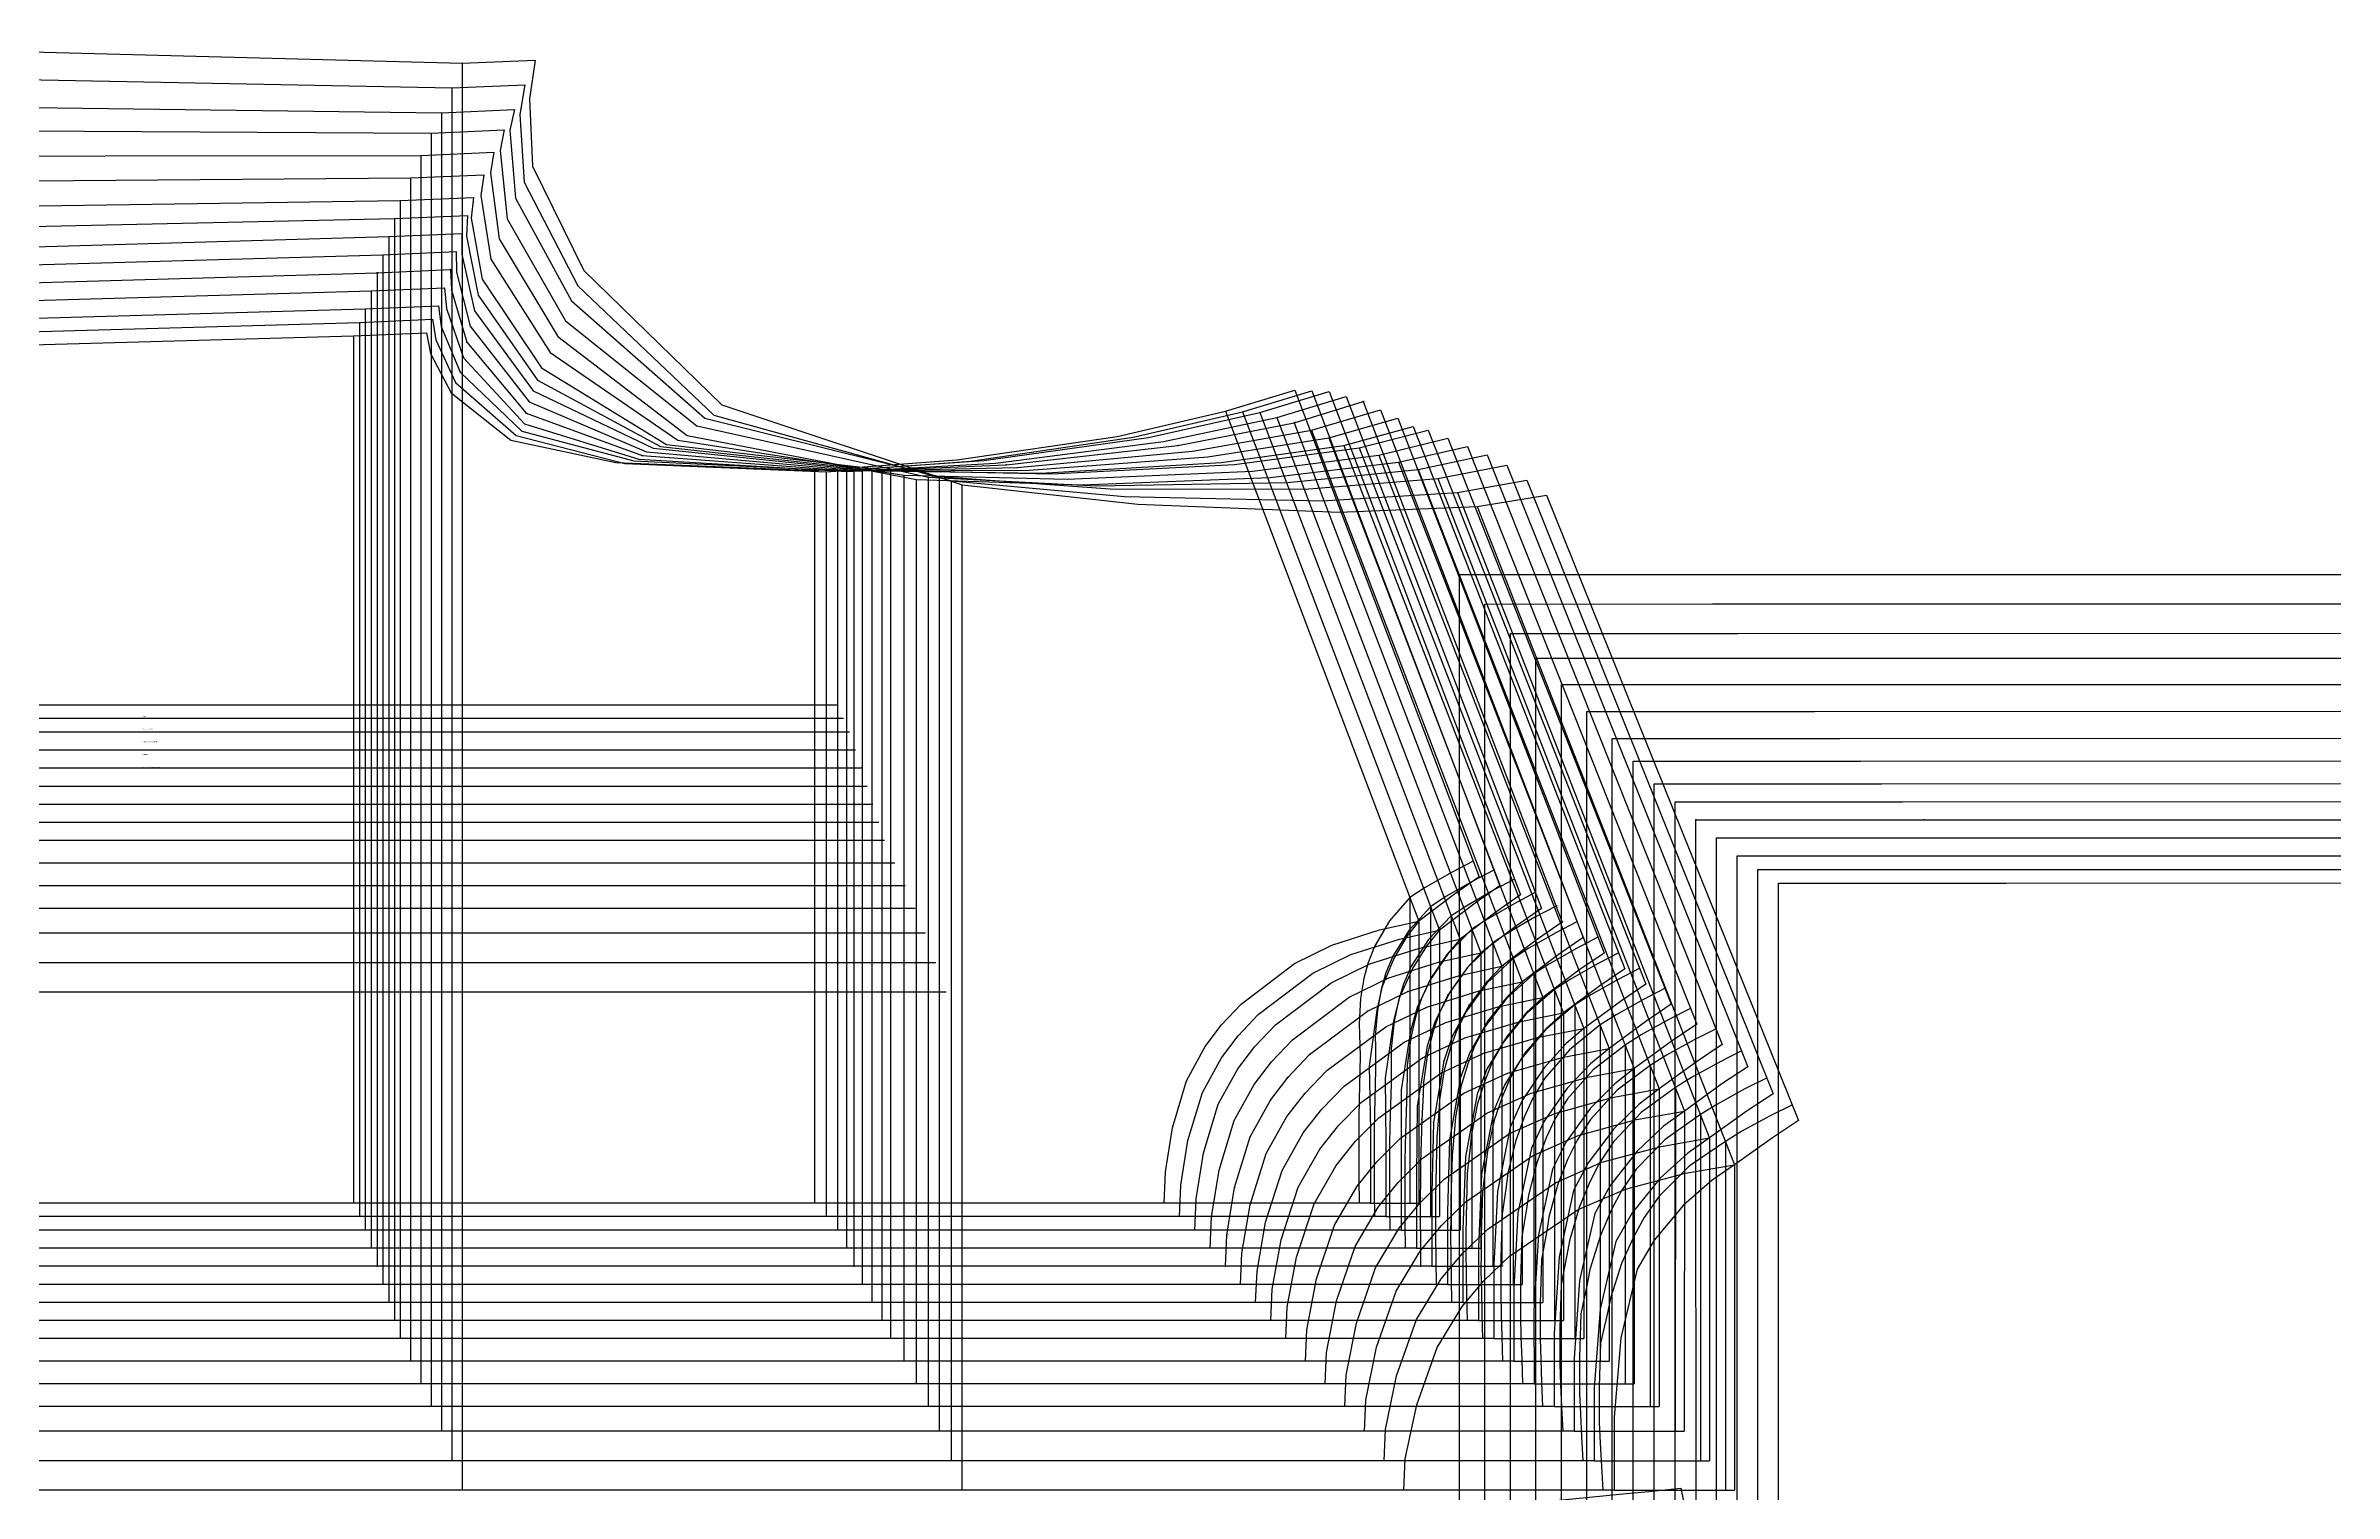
# Model space of a CAD drawing. Extents: x -839 to 1721, y -537 to 682.
# Drawn here: x 402 to 1036, y 282 to 682 of the extents above; entities that cross this region are included whole.
import ezdxf

# ---------------------------------------------------------------- set-up
doc = ezdxf.new("R2010")
doc.units = 0

# ---------------------------------------------------------------- blocks, each defined once
blk = doc.blocks.new('GMG1016S19-BK_42')
at = {"layer": '1'}
for points in [[(59.2176, 596.9305), (134.2187, 596.9331), (302.6461, 596.9381), (487.642, 602.0766), (507.8985, 602.9376)], [(507.8985, 602.9376), (508.9348, 597.2252), (514.693, 586.3616), (531.241, 573.2501), (560.2732, 567.022), (615.3532, 564.8071), (654.6774, 567.7612), (699.135, 574.2915), (729.1096, 581.2257), (729.1096, 581.2257), (748.284, 587.0804)], [(748.284, 587.0804), (799.338, 452.3334)], [(799.338, 452.3334), (792.4724, 447.5836), (782.6096, 440.0906), (779.4117, 436.0063), (775.7059, 429.7655), (772.3937, 421.6858), (770.9993, 415.4323), (768.9216, 399.9484), (769.2187, 382.2573), (769.2314, 362.0542)], [(769.2314, 362.0542), (59.2176, 362.0542)]]:
    blk.add_lwpolyline(points, dxfattribs=at)
at = {"layer": '5'}
blk.add_line((233.6724, 499.9965), (621.7082, 499.9965), dxfattribs=at)
at = {"layer": '6'}
blk.add_line((769.2314, 362.0542), (59.2176, 362.0542), dxfattribs=at)
at = {"layer": '7'}
blk.add_line((233.6724, 499.9965), (621.7082, 499.9965), dxfattribs=at)
at = {"layer": '8'}
for p, q in [((487.642, 602.0766), (487.642, 362.0542)), ((729.1096, 581.2257), (782.6096, 440.0601)), ((780.1128, 446.5956), (780.1128, 362.0542)), ((782.6096, 440.0906), (782.6096, 362.0542)), ((769.2314, 362.0542), (782.6096, 362.0542))]:
    blk.add_line(p, q, dxfattribs=at)
for points in [[(615.3532, 362.0542), (615.3532, 480.2404), (615.3532, 564.8097)], [(797.6515, 456.7403), (791.8197, 453.6618), (784.4105, 449.3794), (780.1128, 446.5956), (774.5172, 440.1719), (770.3312, 433.1107), (768.5202, 428.3888), (767.4484, 424.1775), (766.5213, 418.6632), (766.092, 411.6325), (766.2444, 408.7242), (766.4197, 402.7145), (766.0717, 390.6368), (766.0285, 385.8997), (766.0005, 380.7689), (766.0005, 375.0336), (766.0234, 368.7166), (766.0666, 362.0542), (766.0666, 362.0542)], [(712.0865, 362.0542), (712.4853, 370.7105), (714.4055, 382.9203), (718.3044, 395.9251), (723.4454, 405.3739), (727.9793, 411.3454), (733.4403, 417.1265), (748.2459, 428.3329), (758.538, 433.4511), (771.7536, 437.6598), (782.6096, 440.0906)]]:
    blk.add_lwpolyline(points, dxfattribs=at)
at = {"layer": '1'}
for s, p in [('SIZE: 42', (429.2778, 486.0519)), ('Piece Name: GMG1016S19-BK', (429.2778, 482.4959))]:
    blk.add_text(s, height=0.25, dxfattribs=at).set_placement(p)
blk = doc.blocks.new('GMG1016S19-BK_44')
at = {"layer": '1'}
for points in [[(53.4747, 600.6821), (128.4758, 600.6821), (305.5417, 600.6897), (489.2904, 605.8282), (509.5469, 606.6892)], [(509.5469, 606.6892), (510.4334, 600.9768), (515.9248, 589.214), (532.6736, 574.5023), (562.8031, 566.7731), (618.6297, 564.4922), (658.4646, 567.464), (703.4937, 574.0553), (733.8543, 581.0631), (733.8543, 581.0631), (753.0288, 586.9179)], [(753.0288, 586.9179), (805.081, 449.834)], [(805.081, 449.834), (798.2154, 445.0843), (788.3525, 437.5913), (784.9362, 433.479), (780.9281, 427.1646), (777.2705, 418.94), (775.6449, 412.5392), (773.3513, 396.6693), (773.4732, 378.5083), (773.4859, 358.3052)], [(773.4859, 358.3052), (53.4747, 358.3052)]]:
    blk.add_lwpolyline(points, dxfattribs=at)
at = {"layer": '5'}
blk.add_line((235.3184, 496.2475), (623.3542, 496.2475), dxfattribs=at)
at = {"layer": '6'}
blk.add_line((773.4859, 358.3052), (53.4747, 358.3052), dxfattribs=at)
at = {"layer": '7'}
blk.add_line((235.3184, 496.2475), (623.3542, 496.2475), dxfattribs=at)
at = {"layer": '8'}
for p, q in [((489.2904, 605.8282), (489.2904, 358.3052)), ((733.8543, 581.0631), (788.3525, 437.5608)), ((785.8557, 444.0962), (785.8557, 358.3052)), ((788.3525, 437.5913), (788.3525, 358.3052)), ((773.4859, 358.3052), (788.3525, 358.3052))]:
    blk.add_line(p, q, dxfattribs=at)
for points in [[(618.6297, 358.3052), (618.6297, 478.4929), (618.6297, 564.4947)], [(803.3944, 454.241), (797.5626, 451.1625), (790.1534, 446.88), (785.8557, 444.0962), (779.9147, 437.5709), (775.4189, 430.3548), (773.4351, 425.5059), (772.2286, 421.1701), (771.144, 415.4805), (770.537, 408.2085), (770.6284, 405.1936), (770.6742, 398.9655), (770.3262, 386.8878), (770.283, 382.1507), (770.255, 377.0199), (770.255, 371.2846), (770.2779, 364.9676), (770.3211, 358.3052), (770.3211, 358.3052)], [(716.3283, 358.3052), (716.7271, 366.9615), (718.7057, 379.41), (722.7037, 392.6637), (727.9641, 402.2903), (732.597, 408.3736), (738.1748, 414.2588), (753.2904, 425.6609), (763.7958, 430.8628), (777.2781, 435.13), (788.3525, 437.5913)]]:
    blk.add_lwpolyline(points, dxfattribs=at)
at = {"layer": '1'}
for s, p in [('SIZE: 44', (429.2778, 486.0519)), ('Piece Name: GMG1016S19-BK', (429.2778, 482.4959))]:
    blk.add_text(s, height=0.25, dxfattribs=at).set_placement(p)
blk = doc.blocks.new('GMG1016S19-BK_46')
at = {"layer": '1'}
for points in [[(47.7317, 604.4312), (122.7329, 604.4337), (308.4373, 604.4388), (490.9363, 609.5772), (511.1928, 610.4383)], [(511.1928, 610.4383), (511.9726, 604.7258), (517.2253, 592.0563), (534.2256, 575.752), (565.2339, 567.5224), (621.8048, 564.8503), (662.1628, 567.6062), (707.8066, 573.9943), (738.599, 580.8981), (738.599, 580.8981), (757.7735, 586.7527)], [(757.7735, 586.7527), (810.8239, 447.3322)], [(810.8239, 447.3322), (803.9583, 442.5824), (794.0955, 435.0894), (790.4582, 430.9517), (786.1504, 424.5585), (782.1473, 416.1892), (780.2906, 409.6411), (777.7836, 393.3851), (777.7303, 374.7567), (777.743, 354.5536)], [(777.743, 354.5536), (47.7317, 354.5536)]]:
    blk.add_lwpolyline(points, dxfattribs=at)
at = {"layer": '5'}
blk.add_line((236.9643, 492.4959), (625.0001, 492.4959), dxfattribs=at)
at = {"layer": '6'}
blk.add_line((777.743, 354.5536), (47.7317, 354.5536), dxfattribs=at)
at = {"layer": '7'}
blk.add_line((236.9643, 492.4959), (625.0001, 492.4959), dxfattribs=at)
at = {"layer": '8'}
for p, q in [((490.9363, 609.5772), (490.9363, 354.5536)), ((738.599, 580.8981), (794.0955, 435.0589)), ((791.5987, 441.5943), (791.5987, 354.5536)), ((794.0955, 435.0894), (794.0955, 354.5536)), ((777.743, 354.5536), (794.0955, 354.5536))]:
    blk.add_line(p, q, dxfattribs=at)
for points in [[(621.8048, 354.5536), (621.8048, 477.1365), (621.8048, 564.8529)], [(809.1374, 451.7391), (803.3055, 448.6606), (795.8963, 444.3781), (791.5987, 441.5943), (785.3122, 434.9674), (780.5065, 427.5963), (778.3526, 422.6205), (777.0114, 418.1577), (775.7668, 412.2928), (774.9871, 404.7821), (775.0176, 401.6604), (774.9312, 395.2139), (774.5832, 383.1362), (774.54, 378.3991), (774.5121, 373.2683), (774.5121, 367.533), (774.5349, 361.216), (774.5781, 354.5536), (774.5781, 354.5536)], [(720.5701, 354.5536), (720.9689, 363.2099), (723.006, 375.8947), (727.103, 389.3998), (732.4802, 399.2042), (737.2122, 405.3968), (742.9094, 411.3861), (758.3348, 422.9837), (769.0511, 428.2695), (782.8026, 432.6001), (794.0955, 435.0894)]]:
    blk.add_lwpolyline(points, dxfattribs=at)
at = {"layer": '1'}
for s, p in [('SIZE: 46', (429.2778, 486.0519)), ('Piece Name: GMG1016S19-BK', (429.2778, 482.4959))]:
    blk.add_text(s, height=0.25, dxfattribs=at).set_placement(p)
blk = doc.blocks.new('GMG1016S19-BK_48')
at = {"layer": '1'}
for points in [[(41.9862, 609.4324), (116.9874, 609.4324), (311.3355, 609.44), (492.5848, 614.5784), (512.8388, 615.4395)], [(512.8388, 615.4395), (513.3899, 609.727), (518.1042, 596.0339), (534.9723, 577.7535), (566.6639, 568.0228), (624.2635, 564.5963), (665.3785, 566.9026), (711.9189, 572.8386), (743.3463, 579.4858), (743.3463, 579.4858), (762.5208, 585.3405)], [(762.5208, 585.3405), (816.5694, 443.5831)], [(816.5694, 443.5831), (809.7038, 438.8333), (799.841, 431.3403), (795.9827, 427.1747), (791.3751, 420.7053), (787.0267, 412.1938), (784.9388, 405.4984), (782.2159, 388.8563), (781.9873, 369.758), (782, 349.5548)], [(782, 349.5548), (41.9862, 349.5548)]]:
    blk.add_lwpolyline(points, dxfattribs=at)
at = {"layer": '5'}
blk.add_line((238.6127, 487.4972), (626.6485, 487.4972), dxfattribs=at)
at = {"layer": '6'}
blk.add_line((782, 349.5548), (41.9862, 349.5548), dxfattribs=at)
at = {"layer": '7'}
blk.add_line((238.6127, 487.4972), (626.6485, 487.4972), dxfattribs=at)
at = {"layer": '8'}
for p, q in [((492.5848, 614.5784), (492.5848, 349.5548)), ((743.3463, 579.4858), (799.841, 431.3098)), ((797.3442, 437.8453), (797.3442, 349.5548)), ((799.841, 431.3403), (799.841, 349.5548)), ((782, 349.5548), (799.841, 349.5548))]:
    blk.add_line(p, q, dxfattribs=at)
for points in [[(624.2635, 349.5548), (624.2635, 474.9038), (624.2635, 564.5989)], [(814.8828, 447.99), (809.051, 444.9115), (801.6418, 440.6291), (797.3442, 437.8453), (790.7122, 431.1168), (785.5966, 423.5908), (783.27, 418.4879), (781.7943, 413.9007), (780.3922, 407.8605), (779.4346, 400.1085), (779.4041, 396.8801), (779.1882, 390.2152), (778.8402, 378.1375), (778.7971, 373.4004), (778.7691, 368.2696), (778.7691, 362.5342), (778.792, 356.2173), (778.8352, 349.5548), (778.8352, 349.5548)], [(724.8144, 349.5548), (725.2132, 358.2112), (727.3087, 371.1347), (731.5048, 384.8888), (736.9988, 394.871), (741.8324, 401.1727), (747.6465, 407.2687), (763.3818, 419.0619), (774.3114, 424.4315), (788.3297, 428.8206), (799.841, 431.3403)]]:
    blk.add_lwpolyline(points, dxfattribs=at)
at = {"layer": '1'}
for s, p in [('SIZE: 48', (429.2778, 486.0519)), ('Piece Name: GMG1016S19-BK', (429.2778, 482.4959))]:
    blk.add_text(s, height=0.25, dxfattribs=at).set_placement(p)
blk = doc.blocks.new('GMG1016S19-BK_50')
at = {"layer": '1'}
for points in [[(36.2458, 614.4311), (111.2444, 614.4337), (314.2311, 614.4388), (494.2307, 619.5772), (514.4872, 620.4382)], [(514.4872, 620.4382), (514.7996, 614.7258), (519.0033, 600.3799), (535.5082, 580.7126), (567.5529, 569.021), (626.331, 564.6573), (668.3299, 566.3972), (715.9168, 571.7591), (748.091, 578.071), (748.091, 578.071), (767.2655, 583.9257)], [(767.2655, 583.9257), (822.3124, 439.8315)], [(822.3124, 439.8315), (815.4467, 435.0817), (805.5839, 427.5887), (801.5072, 423.3977), (796.5974, 416.8521), (791.906, 408.1958), (789.5844, 401.3531), (786.6482, 384.3249), (786.2444, 364.7568), (786.2571, 344.5536)], [(786.2571, 344.5536), (36.2458, 344.5536)]]:
    blk.add_lwpolyline(points, dxfattribs=at)
at = {"layer": '2'}
for p in [(494.2307, 619.5772), (514.4872, 620.4382), (514.4872, 620.4382), (767.2655, 583.9257), (767.2655, 583.9257), (748.091, 578.071), (748.091, 578.071), (748.091, 578.071), (626.331, 564.6598), (628.2944, 482.4959), (820.6258, 444.2384), (822.3124, 439.8315), (822.3124, 439.8315), (803.0871, 434.0937), (803.0871, 434.0937), (807.3848, 436.8775), (796.1123, 427.2661), (805.5839, 427.5887), (805.5839, 427.5887), (805.5839, 427.5887), (805.5839, 427.5582), (801.5072, 423.3977), (786.5771, 409.6411), (785.0175, 403.4257), (783.8847, 395.4323), (783.0541, 368.3991), (783.0262, 357.533), (783.049, 351.216), (494.2307, 344.5536), (626.331, 344.5536), (729.0562, 344.5536), (783.0922, 344.5536), (783.0922, 344.5536), (786.2571, 344.5536), (786.2571, 344.5536), (786.2571, 344.5536), (803.0871, 344.5536), (805.5839, 344.5536), (805.5839, 344.5536)]:
    blk.add_point(p, dxfattribs=at)
at = {"layer": '3'}
for p in [(494.2307, 619.5772), (514.7996, 614.7258), (519.0033, 600.3799), (535.5082, 580.7126), (715.9168, 571.7591), (567.5529, 569.021), (626.331, 564.6573), (668.3299, 566.3972), (626.331, 472.8541), (814.794, 441.1599), (815.4467, 435.0817), (793.8567, 425.0411), (779.5692, 420.591), (790.6868, 419.5827), (768.4288, 415.1377), (788.1875, 414.3528), (796.5974, 416.8521), (791.906, 408.1958), (752.3811, 403.1488), (789.5844, 401.3531), (746.4502, 396.9487), (741.5175, 390.5352), (783.7932, 392.0973), (735.9066, 380.3752), (783.4453, 385.2139), (786.6482, 384.3249), (783.0973, 373.1362), (731.6115, 366.3722), (783.0262, 363.2683), (786.2444, 364.7568), (729.455, 353.2099)]:
    blk.add_point(p, dxfattribs=at)
at = {"layer": '4'}
for p in [(748.091, 578.071, -3.998), (803.0871, 434.0937, -3.998), (805.5839, 427.5887, -3.998), (783.0922, 344.5536, -3.998), (786.2571, 344.5536, -3.998), (786.2571, 344.5536, -3.998)]:
    blk.add_point(p, dxfattribs=at)
at = {"layer": '5'}
blk.add_line((240.2586, 482.4959), (628.2944, 482.4959), dxfattribs=at)
at = {"layer": '6'}
blk.add_line((786.2571, 344.5536), (36.2458, 344.5536), dxfattribs=at)
at = {"layer": '7'}
blk.add_line((240.2586, 482.4959), (628.2944, 482.4959), dxfattribs=at)
at = {"layer": '8'}
for p, q in [((494.2307, 619.5772), (494.2307, 344.5536)), ((748.091, 578.071), (805.5839, 427.5582)), ((803.0871, 434.0937), (803.0871, 344.5536)), ((805.5839, 427.5887), (805.5839, 344.5536)), ((786.2571, 344.5536), (805.5839, 344.5536))]:
    blk.add_line(p, q, dxfattribs=at)
for points in [[(626.331, 344.5536), (626.331, 472.8541), (626.331, 564.6598)], [(820.6258, 444.2384), (814.794, 441.1599), (807.3848, 436.8775), (803.0871, 434.0937), (796.1123, 427.2661), (790.6868, 419.5827), (788.1875, 414.3528), (786.5771, 409.6411), (785.0175, 403.4257), (783.8847, 395.4323), (783.7932, 392.0973), (783.4453, 385.2139), (783.0973, 373.1362), (783.0541, 368.3991), (783.0262, 363.2683), (783.0262, 357.533), (783.049, 351.216), (783.0922, 344.5536), (783.0922, 344.5536)], [(729.0562, 344.5536), (729.455, 353.2099), (731.6115, 366.3722), (735.9066, 380.3752), (741.5175, 390.5352), (746.4502, 396.9487), (752.3811, 403.1488), (768.4288, 415.1377), (779.5692, 420.591), (793.8567, 425.0411), (805.5839, 427.5887)]]:
    blk.add_lwpolyline(points, dxfattribs=at)
at = {"layer": '1'}
for s, p in [('SIZE: 50', (429.2778, 496.7199)), ('ANNOTATION: 1XFABRIC', (429.2778, 489.6079)), ('CATEGORY: BACK', (429.2778, 493.1639)), ('Quantity: 0', (429.2778, 486.0519)), ('Piece Name: GMG1016S19-BK', (429.2778, 482.4959))]:
    blk.add_text(s, height=0.25, dxfattribs=at).set_placement(p)
at = {"layer": '2'}
for s, p in [('# 5', (494.2307, 619.5772)), ('# 5', (514.4872, 620.4382)), ('# 5', (514.4872, 620.4382)), ('# 11', (767.2655, 583.9257)), ('# 11', (767.2655, 583.9257)), ('# 10', (748.091, 578.071)), ('# 10', (748.091, 578.071)), ('# 21', (626.331, 564.6598)), ('# 12', (820.6258, 444.2384)), ('# 12', (822.3124, 439.8315)), ('# 12', (822.3124, 439.8315)), ('# 13', (803.0871, 434.0937)), ('# 13', (803.0871, 434.0937)), ('# 13', (805.5839, 427.5887)), ('# 13', (805.5839, 427.5887)), ('# 13', (805.5839, 427.5887)), ('# 13', (805.5839, 427.5582)), ('# 17', (494.2307, 344.5536)), ('# 20', (626.331, 344.5536)), ('# 22', (729.0562, 344.5536)), ('# 16', (783.0922, 344.5536)), ('# 16', (786.2571, 344.5536)), ('# 16', (786.2571, 344.5536)), ('# 16', (786.2571, 344.5536)), ('# 19', (803.0871, 344.5536)), ('# 19', (805.5839, 344.5536)), ('# 19', (805.5839, 344.5536))]:
    blk.add_text(s, height=0.25, dxfattribs=at).set_placement(p)
at = {"layer": '3'}
for s, p in [('# 5', (494.2307, 619.5772)), ('# 6', (514.7996, 614.7258)), ('# 7', (535.5082, 580.7126)), ('# 8', (567.5529, 569.021)), ('# 9', (626.331, 564.6573)), ('# 14', (789.5844, 401.3531)), ('# 24', (783.4453, 385.2139)), ('# 25', (783.0262, 363.2683)), ('# 15', (786.2444, 364.7568)), ('# 23', (729.455, 353.2099))]:
    blk.add_text(s, height=0.25, dxfattribs=at).set_placement(p)
at = {"layer": '8'}
for p in [(494.2307, 619.5772), (748.091, 578.071), (820.6258, 444.2384), (803.0871, 434.0937), (805.5839, 427.5887), (626.331, 344.5536), (729.0562, 344.5536), (786.2571, 344.5536)]:
    blk.add_text('NM', height=0.25, dxfattribs=at).set_placement(p)
blk = doc.blocks.new('GMG1016S19-BK_52')
at = {"layer": '1'}
for points in [[(30.447, 619.4324), (105.4482, 619.4324), (317.0759, 619.44), (495.8258, 624.5784), (516.0823, 625.4395)], [(516.0823, 625.4395), (516.2017, 619.727), (519.9965, 604.7766), (536.2804, 583.88), (568.7543, 570.0218), (628.5916, 564.7335), (671.4059, 565.6682), (719.9859, 570.1818), (752.8865, 575.973), (752.8865, 575.973), (772.061, 581.627)], [(772.061, 581.627), (828.1061, 435.5338)], [(828.1061, 435.5338), (821.1998, 430.784), (811.2786, 423.291), (806.986, 419.095), (801.7764, 412.5088), (796.7371, 403.7483), (794.1793, 396.7887), (791.0856, 379.5675), (790.5395, 359.758), (790.5522, 339.5549)], [(790.5522, 339.5549), (30.447, 339.5549)]]:
    blk.add_lwpolyline(points, dxfattribs=at)
at = {"layer": '5'}
blk.add_line((241.8538, 477.4972), (629.8896, 477.4972), dxfattribs=at)
at = {"layer": '6'}
blk.add_line((790.5522, 339.5549), (30.447, 339.5549), dxfattribs=at)
at = {"layer": '7'}
blk.add_line((241.8538, 477.4972), (629.8896, 477.4972), dxfattribs=at)
at = {"layer": '8'}
for p, q in [((495.8258, 624.5784), (495.8258, 339.5549)), ((752.8865, 575.973), (811.2786, 423.2606)), ((808.7818, 429.796), (808.7792, 339.5549)), ((811.2786, 423.291), (811.2761, 339.5549)), ((790.5522, 339.5549), (811.2761, 339.5549))]:
    blk.add_line(p, q, dxfattribs=at)
for points in [[(628.5916, 339.5549), (628.5916, 470.8119), (628.5916, 564.736)], [(826.4195, 439.9407), (820.5547, 436.8623), (813.1049, 432.5798), (808.7818, 429.796), (801.4996, 422.9583), (795.7871, 415.2164), (793.1201, 409.918), (791.3726, 405.1326), (789.6429, 398.8105), (788.3144, 390.6571), (788.1494, 387.2484), (787.649, 380.2152), (787.301, 368.1375), (787.2578, 363.4004), (787.2299, 358.2696), (787.2578, 352.5317), (787.3112, 346.2147), (787.3873, 339.5549), (787.3873, 339.5549)], [(733.2473, 339.5549), (733.646, 348.2112), (735.9016, 361.5538), (740.3313, 375.7423), (746.0768, 386.0216), (751.1161, 392.5037), (757.1664, 398.7648), (773.5113, 410.8476), (784.8448, 416.3238), (799.3634, 420.7663), (811.2786, 423.291)]]:
    blk.add_lwpolyline(points, dxfattribs=at)
at = {"layer": '1'}
for s, p in [('SIZE: 52', (429.2753, 486.0519)), ('Piece Name: GMG1016S19-BK', (429.2753, 482.4959))]:
    blk.add_text(s, height=0.25, dxfattribs=at).set_placement(p)
blk = doc.blocks.new('GMG1016S19-BK_54')
at = {"layer": '1'}
for points in [[(24.6507, 624.4311), (99.6519, 624.4336), (319.9207, 624.4387), (497.421, 629.5771), (517.6775, 630.4382)], [(517.6775, 630.4382), (517.6343, 624.7257), (521.1217, 609.0793), (537.3929, 586.8772), (570.6136, 571.02), (631.3018, 564.7335), (674.779, 564.9011), (724.1794, 568.5968), (757.6821, 573.8724), (757.6821, 573.8724), (776.8565, 579.3258)], [(776.8565, 579.3258), (833.9049, 431.2336)], [(833.9049, 431.2336), (826.9529, 426.4838), (816.9733, 418.9908), (812.4648, 414.7922), (806.958, 408.1603), (801.5707, 399.2957), (798.7742, 392.2192), (795.523, 374.8075), (794.8346, 354.7568), (794.8473, 334.5536)], [(794.8473, 334.5536), (24.6507, 334.5536)]]:
    blk.add_lwpolyline(points, dxfattribs=at)
at = {"layer": '5'}
blk.add_line((243.4489, 472.4959), (631.4847, 472.4959), dxfattribs=at)
at = {"layer": '6'}
blk.add_line((794.8473, 334.5536), (24.6507, 334.5536), dxfattribs=at)
at = {"layer": '7'}
blk.add_line((243.4489, 472.4959), (631.4847, 472.4959), dxfattribs=at)
at = {"layer": '8'}
for p, q in [((497.421, 629.5771), (497.421, 334.5536)), ((757.6821, 573.8724), (816.9733, 418.9603)), ((814.4765, 425.4958), (814.4688, 334.5536)), ((816.9733, 418.9908), (816.9682, 334.5536)), ((794.8473, 334.5536), (816.9682, 334.5536))]:
    blk.add_line(p, q, dxfattribs=at)
for points in [[(631.3018, 334.5536), (631.3018, 468.7266), (631.3018, 564.736)], [(832.2158, 435.6405), (826.3179, 432.5646), (818.8249, 428.2822), (814.4765, 425.4958), (806.8895, 418.6505), (800.8874, 410.8476), (798.0528, 405.4831), (796.1681, 400.6241), (794.2708, 394.1928), (792.7468, 385.8794), (792.508, 382.397), (791.8527, 375.2139), (791.5047, 363.1362), (791.4615, 358.3991), (791.4336, 353.2683), (791.4895, 347.5305), (791.5733, 341.2135), (791.6825, 334.5536), (791.6825, 334.5536)], [(737.4383, 334.5536), (737.837, 343.2099), (740.1916, 356.7354), (744.7585, 371.1067), (750.6386, 381.5081), (755.7796, 388.0587), (761.9518, 394.3808), (778.5964, 406.555), (790.1204, 412.0541), (804.8727, 416.4889), (816.9733, 418.9908)]]:
    blk.add_lwpolyline(points, dxfattribs=at)
at = {"layer": '1'}
for s, p in [('SIZE: 54', (429.2778, 486.0519)), ('Piece Name: GMG1016S19-BK', (429.2778, 482.4959))]:
    blk.add_text(s, height=0.25, dxfattribs=at).set_placement(p)
blk = doc.blocks.new('GMG1016S19-BK_56')
at = {"layer": '1'}
for points in [[(18.857, 630.6821), (93.8581, 630.6821), (322.7629, 630.6897), (499.0135, 634.5784), (519.27, 635.4395)], [(519.27, 635.4395), (518.9475, 629.727), (522.219, 613.3669), (538.6477, 589.8896), (572.704, 571.5204), (634.0145, 564.736), (677.9515, 564.1493), (727.9285, 567.0246), (761.8756, 571.7744), (761.8756, 571.7744), (781.0501, 577.0271)], [(781.0501, 577.0271), (839.6987, 426.9359)], [(839.6987, 426.9359), (832.7086, 422.1887), (822.6654, 414.6932), (817.941, 410.492), (812.1371, 403.8169), (806.4018, 394.8507), (803.3665, 387.6549), (799.9578, 370.0501), (799.1272, 349.7581), (799.1399, 329.5549)], [(799.1399, 329.5549), (18.857, 329.5549)]]:
    blk.add_lwpolyline(points, dxfattribs=at)
at = {"layer": '5'}
blk.add_line((245.0415, 467.4972), (633.0773, 467.4972), dxfattribs=at)
at = {"layer": '6'}
blk.add_line((799.1399, 329.5549), (18.857, 329.5549), dxfattribs=at)
at = {"layer": '7'}
blk.add_line((245.0415, 467.4972), (633.0773, 467.4972), dxfattribs=at)
at = {"layer": '8'}
for p, q in [((499.0135, 634.5784), (499.0135, 329.5549)), ((761.8756, 571.7744), (822.6654, 414.6627)), ((820.1686, 421.1981), (820.161, 329.5549)), ((822.6654, 414.6932), (822.6578, 329.5549)), ((799.1399, 329.5549), (822.6578, 329.5549))]:
    blk.add_line(p, q, dxfattribs=at)
for points in [[(634.0145, 329.5549), (634.0145, 466.6438), (634.0145, 564.7386)], [(838.0121, 431.3429), (832.0787, 428.2669), (824.5425, 423.9845), (820.1686, 421.1981), (812.2768, 414.3452), (805.9878, 406.4813), (802.9829, 401.0508), (800.9611, 396.1181), (798.8986, 389.5751), (797.1765, 381.1067), (796.8666, 377.5482), (796.0564, 370.2152), (795.7084, 358.1375), (795.6652, 353.4004), (795.6373, 348.2696), (795.7186, 342.5317), (795.8329, 336.2148), (795.9751, 329.5549), (795.9751, 329.5549)], [(741.6267, 329.5549), (742.0255, 338.2112), (744.4791, 351.9196), (749.1807, 366.4738), (755.1979, 376.9945), (760.4456, 383.6162), (766.7346, 389.9967), (783.6764, 402.2675), (795.3934, 407.7894), (810.3794, 412.2141), (822.6654, 414.6932)]]:
    blk.add_lwpolyline(points, dxfattribs=at)
at = {"layer": '1'}
for s, p in [('SIZE: 56', (429.2778, 486.0519)), ('Piece Name: GMG1016S19-BK', (429.2778, 482.4959))]:
    blk.add_text(s, height=0.25, dxfattribs=at).set_placement(p)
blk = doc.blocks.new('GMG1016S19-BK_58')
at = {"layer": '1'}
for points in [[(13.0607, 636.9813), (88.0619, 636.9838), (325.6077, 636.9889), (500.6087, 639.5771), (520.8651, 640.4382)], [(520.8651, 640.4382), (520.2657, 634.7257), (523.2985, 617.7916), (539.7526, 593.2475), (574.3575, 572.0182), (636.4377, 564.8402), (680.9639, 563.9359), (731.6344, 566.4988), (766.0717, 571.0733), (766.0717, 571.0733), (785.2461, 576.0263)], [(785.2461, 576.0263), (845.4949, 422.6357)], [(845.4949, 422.6357), (838.4642, 417.8885), (828.3601, 410.3929), (823.4198, 406.1892), (817.3187, 399.4709), (811.2354, 390.4006), (807.9614, 383.0879), (804.3977, 365.2901), (803.4224, 344.7568), (803.4351, 324.5536)], [(803.4351, 324.5536), (13.0607, 324.5536)]]:
    blk.add_lwpolyline(points, dxfattribs=at)
at = {"layer": '5'}
blk.add_line((246.6366, 462.4959), (634.6724, 462.4959), dxfattribs=at)
at = {"layer": '6'}
blk.add_line((803.4351, 324.5536), (13.0607, 324.5536), dxfattribs=at)
at = {"layer": '7'}
blk.add_line((246.6366, 462.4959), (634.6724, 462.4959), dxfattribs=at)
at = {"layer": '8'}
for p, q in [((500.6087, 639.5771), (500.6087, 324.5536)), ((766.0717, 571.0733), (828.3601, 410.3625)), ((825.8633, 416.8979), (825.8531, 324.5536)), ((828.3601, 410.3929), (828.3499, 324.5536)), ((803.4351, 324.5536), (828.3499, 324.5536))]:
    blk.add_line(p, q, dxfattribs=at)
for points in [[(636.4377, 324.5536), (636.4377, 464.6169), (636.4377, 564.8427)], [(843.8084, 427.0426), (837.8419, 423.9692), (830.2626, 419.6868), (825.8633, 416.8979), (817.6667, 410.0373), (811.0906, 402.1125), (807.9156, 396.616), (805.7566, 391.6096), (803.5265, 384.9574), (801.6088, 376.329), (801.2253, 372.6968), (800.2601, 365.214), (799.9121, 353.1363), (799.8689, 348.3992), (799.841, 343.2684), (799.9502, 337.5305), (800.0975, 331.2135), (800.2702, 324.5536), (800.2702, 324.5536)], [(745.8177, 324.5536), (746.2165, 333.2099), (748.7692, 347.1012), (753.6079, 361.8383), (759.7572, 372.4809), (765.1141, 379.1687), (771.52, 385.6127), (788.7615, 397.9749), (800.669, 403.5197), (815.8887, 407.9368), (828.3601, 410.3929)]]:
    blk.add_lwpolyline(points, dxfattribs=at)
at = {"layer": '1'}
for s, p in [('SIZE: 58', (429.2778, 486.0519)), ('Piece Name: GMG1016S19-BK', (429.2778, 482.4959))]:
    blk.add_text(s, height=0.25, dxfattribs=at).set_placement(p)
blk = doc.blocks.new('GMG1016S19-BK_60')
at = {"layer": '1'}
for points in [[(6.0148, 644.4336), (81.0159, 644.4336), (328.4525, 644.4412), (503.4534, 645.8281), (523.71, 646.6891)], [(523.71, 646.6891), (522.953, 640.9767), (525.6861, 623.3669), (542.1275, 597.5528), (577.4614, 573.2704), (640.1613, 563.593), (685.259, 562.4094), (736.6051, 564.6979), (771.5174, 569.1251), (771.5174, 569.1251), (790.6919, 573.7784)], [(790.6919, 573.7784), (852.5409, 417.0884)], [(852.5409, 417.0884), (845.4695, 412.3437), (835.3044, 404.8456), (830.1508, 400.6368), (823.7474, 393.8779), (817.3187, 384.7059), (813.8059, 377.2739), (810.0848, 359.2831), (808.9672, 338.5084), (808.9799, 318.3052)], [(808.9799, 318.3052), (6.0148, 318.3052)]]:
    blk.add_lwpolyline(points, dxfattribs=at)
at = {"layer": '5'}
blk.add_line((249.4814, 456.2475), (637.5172, 456.2475), dxfattribs=at)
at = {"layer": '6'}
blk.add_line((808.9799, 318.3052), (6.0148, 318.3052), dxfattribs=at)
at = {"layer": '7'}
blk.add_line((249.4814, 456.2475), (637.5172, 456.2475), dxfattribs=at)
at = {"layer": '8'}
for p, q in [((503.4534, 645.8281), (503.4534, 318.3052)), ((771.5174, 569.1251), (835.3044, 404.8151)), ((832.8076, 411.3505), (832.7949, 318.3052)), ((835.3044, 404.8456), (835.2917, 318.3052)), ((808.9799, 318.3052), (835.2917, 318.3052))]:
    blk.add_line(p, q, dxfattribs=at)
for points in [[(640.1613, 318.3052), (640.1613, 461.2844), (640.1613, 563.5956)], [(850.8543, 421.4953), (844.8549, 418.4219), (837.2323, 414.1394), (832.8076, 411.3505), (824.3062, 404.4824), (817.4432, 396.4966), (814.1005, 390.934), (811.8044, 385.854), (809.4041, 379.0925), (807.2908, 370.3066), (806.8361, 366.5983), (805.716, 358.9656), (805.368, 346.8879), (805.3248, 342.1508), (805.2969, 337.0199), (805.434, 331.2821), (805.6093, 324.9651), (805.8151, 318.3052), (805.8151, 318.3052)], [(751.2584, 318.3052), (751.6572, 326.9615), (754.3089, 341.0357), (759.2822, 355.9556), (765.5688, 366.7202), (771.0298, 373.4766), (777.5575, 379.979), (795.0937, 392.4377), (807.1943, 398.0028), (822.6476, 402.4122), (835.3044, 404.8456)]]:
    blk.add_lwpolyline(points, dxfattribs=at)
at = {"layer": '1'}
for s, p in [('SIZE: 60', (429.2778, 486.0519)), ('Piece Name: GMG1016S19-BK', (429.2778, 482.4959))]:
    blk.add_text(s, height=0.25, dxfattribs=at).set_placement(p)
blk = doc.blocks.new('GMG1016S19-BK_62')
at = {"layer": '1'}
for points in [[(-1.0313, 651.8834), (73.9699, 651.886), (331.2973, 651.891), (506.2957, 652.0765), (526.5522, 652.9375)], [(526.5522, 652.9375), (525.6124, 647.2251), (527.9619, 628.9955), (544.2306, 601.942), (580.0573, 574.5201), (643.5395, 562.3433), (689.3281, 560.8701), (741.4845, 562.8895), (776.9632, 567.1744), (776.9632, 567.1744), (796.1377, 571.528)], [(796.1377, 571.528), (859.5869, 411.5385)], [(859.5869, 411.5385), (852.4723, 406.7937), (842.2488, 399.2957), (836.8792, 395.0843), (830.1787, 388.2822), (823.402, 379.0061), (819.6504, 371.4573), (815.7718, 353.276), (814.512, 332.2575), (814.5247, 312.0543)], [(814.5247, 312.0543), (-1.0313, 312.0543)]]:
    blk.add_lwpolyline(points, dxfattribs=at)
at = {"layer": '5'}
blk.add_line((252.3262, 449.9966), (640.362, 449.9966), dxfattribs=at)
at = {"layer": '6'}
blk.add_line((814.5247, 312.0543), (-1.0313, 312.0543), dxfattribs=at)
at = {"layer": '7'}
blk.add_line((252.3262, 449.9966), (640.362, 449.9966), dxfattribs=at)
at = {"layer": '8'}
for p, q in [((506.2957, 652.0765), (506.2957, 312.0543)), ((776.9632, 567.1744), (842.2488, 399.2652)), ((839.752, 405.8006), (839.7368, 312.0543)), ((842.2488, 399.2957), (842.2336, 312.0543)), ((814.5247, 312.0543), (842.2336, 312.0543))]:
    blk.add_line(p, q, dxfattribs=at)
for points in [[(643.5395, 312.0543), (643.5395, 457.9493), (643.5395, 562.3459)], [(857.8977, 415.9454), (851.8678, 412.8745), (844.2021, 408.5921), (839.752, 405.8006), (830.9433, 398.9248), (823.7932, 390.8781), (820.2829, 385.2495), (817.8496, 380.0958), (815.2816, 373.2251), (812.9702, 364.2792), (812.4419, 360.4972), (811.1694, 352.7146), (810.8214, 340.6369), (810.7782, 335.8998), (810.7503, 330.769), (810.9154, 325.0312), (811.1211, 318.7142), (811.3599, 312.0543), (811.3599, 312.0543)], [(756.6991, 312.0543), (757.0978, 320.7106), (759.8512, 334.9676), (764.9592, 350.073), (771.3803, 360.9544), (776.9454, 367.7819), (783.5926, 374.3453), (801.4285, 386.8954), (813.7195, 392.4859), (829.4066, 396.8852), (842.2488, 399.2957)]]:
    blk.add_lwpolyline(points, dxfattribs=at)
at = {"layer": '1'}
for s, p in [('SIZE: 62', (429.2778, 486.0519)), ('Piece Name: GMG1016S19-BK', (429.2778, 482.4959))]:
    blk.add_text(s, height=0.25, dxfattribs=at).set_placement(p)
blk = doc.blocks.new('GMG1016S19-BK_64')
at = {"layer": '1'}
for points in [[(-8.0823, 659.2571), (66.9189, 659.2596), (332.8975, 659.2647), (509.1481, 658.2487), (529.4046, 659.1097)], [(529.4046, 659.1097), (528.2769, 653.3973), (530.2454, 634.5454), (546.3464, 606.2549), (582.6786, 577.1922), (646.8796, 563.0164), (693.3286, 560.5704), (746.3105, 561.5331), (782.414, 565.1475), (782.414, 565.1475), (801.5885, 569.2014)], [(801.5885, 569.2014), (866.6379, 405.9124)], [(866.6379, 405.9124), (859.4852, 401.1676), (849.1983, 393.6696), (843.6128, 389.4557), (836.6151, 382.613), (829.4904, 373.2327), (825.5, 365.567), (821.4665, 347.1901), (820.0619, 325.9303), (820.0746, 305.7271)], [(820.0746, 305.7271), (-8.0823, 305.7271)]]:
    blk.add_lwpolyline(points, dxfattribs=at)
at = {"layer": '5'}
blk.add_line((255.1761, 443.6695), (643.2119, 443.6695), dxfattribs=at)
at = {"layer": '6'}
blk.add_line((820.0746, 305.7271), (-8.0823, 305.7271), dxfattribs=at)
at = {"layer": '7'}
blk.add_line((255.1761, 443.6695), (643.2119, 443.6695), dxfattribs=at)
at = {"layer": '8'}
for p, q in [((509.1481, 658.2487), (509.1481, 305.7271)), ((782.414, 565.1475), (849.1983, 393.6391)), ((846.7014, 400.1745), (846.6836, 305.7271)), ((849.1983, 393.6696), (849.1805, 305.7271)), ((820.0746, 305.7271), (849.1805, 305.7271))]:
    blk.add_line(p, q, dxfattribs=at)
for points in [[(646.8796, 305.7271), (646.8796, 455.7015), (646.8796, 563.019)], [(864.9513, 410.3193), (858.8858, 407.2484), (851.1769, 402.966), (846.7014, 400.1745), (837.5879, 393.2911), (830.1457, 385.186), (826.4652, 379.4913), (823.8922, 374.264), (821.1567, 367.284), (818.6497, 358.1782), (818.0452, 354.3224), (816.6151, 346.3875), (816.2672, 334.3098), (816.224, 329.5727), (816.196, 324.4419), (816.3941, 318.704), (816.6354, 312.387), (816.9098, 305.7271), (816.9098, 305.7271)], [(762.1448, 305.7271), (762.5436, 314.3835), (765.396, 328.8208), (770.6386, 344.1116), (777.1943, 355.1149), (782.8687, 362.011), (789.6327, 368.6353), (807.7658, 381.2769), (820.2499, 386.8903), (836.1706, 391.282), (849.1983, 393.6696)]]:
    blk.add_lwpolyline(points, dxfattribs=at)
at = {"layer": '1'}
for s, p in [('SIZE: 64', (429.2778, 486.0519)), ('Piece Name: GMG1016S19-BK', (429.2778, 482.4959))]:
    blk.add_text(s, height=0.25, dxfattribs=at).set_placement(p)
blk = doc.blocks.new('GMG1016S19-BK_66')
at = {"layer": '1'}
for points in [[(-15.1359, 666.1074), (59.8653, 666.11), (334.5003, 666.1151), (511.998, 663.8976), (532.2545, 664.7587)], [(532.2545, 664.7587), (530.9845, 659.0462), (532.5542, 640.2604), (547.9822, 611.7997), (584.8935, 579.341), (649.9403, 563.1663), (697.1462, 559.7399), (751.0653, 559.6509), (787.8674, 562.5974), (787.8674, 562.5974), (807.0419, 566.3515)], [(807.0419, 566.3515), (873.6915, 399.763)], [(873.6915, 399.763), (866.4982, 395.0209), (856.1502, 387.5202), (850.3489, 383.3038), (843.0515, 376.4179), (835.5813, 366.9335), (831.3522, 359.151), (827.1612, 340.5836), (825.6143, 319.0799), (825.6271, 298.8768)], [(825.6271, 298.8768), (-15.1359, 298.8768)]]:
    blk.add_lwpolyline(points, dxfattribs=at)
at = {"layer": '5'}
blk.add_line((258.0285, 436.8191), (646.0643, 436.8191), dxfattribs=at)
at = {"layer": '6'}
blk.add_line((825.6271, 298.8768), (-15.1359, 298.8768), dxfattribs=at)
at = {"layer": '7'}
blk.add_line((258.0285, 436.8191), (646.0643, 436.8191), dxfattribs=at)
at = {"layer": '8'}
for p, q in [((511.998, 663.8976), (511.998, 298.8768)), ((787.8674, 562.5974), (856.1502, 387.4898)), ((853.6534, 394.0252), (853.6331, 298.8768)), ((856.1502, 387.5202), (856.1299, 298.8768)), ((825.6271, 298.8768), (856.1299, 298.8768))]:
    blk.add_line(p, q, dxfattribs=at)
for points in [[(649.9403, 298.8768), (649.9403, 452.9328), (649.9403, 563.1689)], [(872.0049, 404.1699), (865.9064, 401.1016), (858.1543, 396.8192), (853.6534, 394.0252), (844.2325, 387.1367), (836.5008, 378.9706), (832.6501, 373.2073), (829.94, 367.9063), (827.0291, 360.8172), (824.3266, 351.5538), (823.6484, 347.6219), (822.0634, 339.5371), (821.7155, 327.4594), (821.6723, 322.7223), (821.6443, 317.5915), (821.8729, 311.8536), (822.1472, 305.5367), (822.4622, 298.8768), (822.4622, 298.8768)], [(767.5931, 298.8768), (767.9919, 307.5331), (770.9434, 322.1533), (776.3231, 337.627), (783.0135, 348.7522), (788.792, 355.7144), (795.6754, 362.3996), (814.1082, 375.1377), (826.7853, 380.7715), (842.9371, 385.1555), (856.1502, 387.5202)]]:
    blk.add_lwpolyline(points, dxfattribs=at)
at = {"layer": '1'}
for s, p in [('SIZE: 66', (429.2778, 486.0519)), ('Piece Name: GMG1016S19-BK', (429.2778, 482.4959))]:
    blk.add_text(s, height=0.25, dxfattribs=at).set_placement(p)
blk = doc.blocks.new('GMG1016S19-BK_68')
at = {"layer": '1'}
for points in [[(-22.187, 674.21), (52.8143, 674.2202), (334.8508, 674.2659), (514.8504, 670.7505), (535.1069, 671.6116)], [(535.1069, 671.6116), (533.7048, 663.3972), (534.9266, 644.6444), (549.7805, 615.9932), (587.4081, 580.1919), (653.2068, 562.0182), (701.0959, 557.6164), (755.8736, 556.4734), (793.3183, 558.7492), (793.3183, 558.7492), (812.4927, 562.2037)], [(812.4927, 562.2037), (880.7425, 392.3157)], [(880.7425, 392.3157), (873.5086, 387.5736), (863.0997, 380.0729), (857.085, 375.854), (849.4904, 368.9223), (841.6697, 359.3364), (837.2018, 351.4345), (832.8533, 332.674), (831.1643, 310.9316), (831.177, 290.7285)], [(831.177, 290.7285), (-22.187, 290.7285)]]:
    blk.add_lwpolyline(points, dxfattribs=at)
at = {"layer": '5'}
blk.add_line((260.8784, 428.6708), (648.9142, 428.6708), dxfattribs=at)
at = {"layer": '6'}
blk.add_line((831.177, 290.7285), (-22.187, 290.7285), dxfattribs=at)
at = {"layer": '7'}
blk.add_line((260.8784, 428.6708), (648.9142, 428.6708), dxfattribs=at)
at = {"layer": '8'}
for p, q in [((514.8504, 670.7505), (514.8504, 290.7285)), ((793.3183, 558.7492), (863.0997, 380.0425)), ((860.6028, 386.5779), (860.58, 290.7285)), ((863.0997, 380.0729), (863.0768, 290.7285)), ((831.177, 290.7285), (863.0768, 290.7285))]:
    blk.add_line(p, q, dxfattribs=at)
for points in [[(653.2068, 290.7285), (653.2068, 448.8638), (653.2068, 562.0208)], [(879.056, 396.7226), (872.9244, 393.6543), (865.1291, 389.3719), (860.6028, 386.5779), (850.8746, 379.6818), (842.8533, 371.4547), (838.8325, 365.628), (835.9826, 360.2533), (832.9067, 353.055), (830.0035, 343.629), (829.2516, 339.6234), (827.5092, 331.3888), (827.1612, 319.3111), (827.118, 314.574), (827.0901, 309.4432), (827.3517, 303.7053), (827.6641, 297.3883), (828.0121, 290.7285), (828.0121, 290.7285)], [(773.0389, 290.7285), (773.4377, 299.3848), (776.4908, 314.1879), (782.0051, 329.8444), (788.8301, 341.089), (794.7127, 348.1223), (801.718, 354.8685), (820.4455, 367.6981), (833.3156, 373.3572), (849.7012, 377.7311), (863.0997, 380.0729)]]:
    blk.add_lwpolyline(points, dxfattribs=at)
at = {"layer": '1'}
for s, p in [('SIZE: 68', (429.2778, 486.0519)), ('Piece Name: GMG1016S19-BK', (429.2778, 482.4959))]:
    blk.add_text(s, height=0.25, dxfattribs=at).set_placement(p)
blk = doc.blocks.new('GMG1016S19-BK_70')
at = {"layer": '1'}
for points in [[(-29.2405, 682.3583), (45.7607, 682.371), (335.2038, 682.4142), (517.7029, 677.6009), (537.9593, 678.462)], [(537.9593, 678.462), (536.4099, 667.7457), (537.2278, 649.0615), (551.401, 620.2401), (589.6026, 583.0418), (656.1735, 560.8676), (704.8501, 555.4828), (760.6031, 553.2882), (798.7716, 554.8986), (798.7716, 554.8986), (817.9461, 558.0533)], [(817.9461, 558.0533), (887.7961, 384.8659)], [(887.7961, 384.8659), (880.519, 380.1263), (870.0517, 372.6231), (863.821, 368.3991), (855.9267, 361.4268), (847.7606, 351.7367), (843.054, 343.7179), (838.548, 324.767), (836.7167, 302.7808), (836.7294, 282.5776)], [(836.7294, 282.5776), (-29.2405, 282.5776)]]:
    blk.add_lwpolyline(points, dxfattribs=at)
at = {"layer": '5'}
blk.add_line((263.7308, 420.5199), (651.7666, 420.5199), dxfattribs=at)
at = {"layer": '6'}
blk.add_line((836.7294, 282.5776), (-29.2405, 282.5776), dxfattribs=at)
at = {"layer": '7'}
blk.add_line((263.7308, 420.5199), (651.7666, 420.5199), dxfattribs=at)
at = {"layer": '8'}
for p, q in [((517.7029, 677.6009), (517.7029, 282.5776)), ((798.7716, 554.8986), (870.0517, 372.5926)), ((867.5548, 379.1281), (867.5294, 282.5776)), ((870.0517, 372.6231), (870.0263, 282.5776)), ((836.7294, 282.5776), (870.0263, 282.5776))]:
    blk.add_line(p, q, dxfattribs=at)
for points in [[(656.1735, 282.5776), (656.1735, 444.7947), (656.1735, 560.8701)], [(886.1095, 389.2728), (879.9449, 386.207), (872.1065, 381.9246), (867.5548, 379.1281), (857.5168, 372.2244), (849.2059, 363.9389), (845.0123, 358.0435), (842.0278, 352.5952), (838.7817, 345.2902), (835.6804, 335.7042), (834.8549, 331.625), (832.9549, 323.2379), (832.607, 311.1602), (832.5638, 306.4231), (832.5384, 301.2923), (832.8305, 295.5544), (833.1785, 289.2375), (833.5645, 282.5776), (833.5645, 282.5776)], [(778.4872, 282.5776), (778.886, 291.2339), (782.0381, 306.2199), (787.6871, 322.0593), (794.6492, 333.4259), (800.6385, 340.5277), (807.7607, 347.3324), (826.7878, 360.2584), (839.8485, 365.9379), (856.4677, 370.3041), (870.0517, 372.6231)]]:
    blk.add_lwpolyline(points, dxfattribs=at)
at = {"layer": '1'}
for s, p in [('SIZE: 70', (429.2778, 486.0519)), ('Piece Name: GMG1016S19-BK', (429.2778, 482.4959))]:
    blk.add_text(s, height=0.25, dxfattribs=at).set_placement(p)
blk = doc.blocks.new('GMG1016S19-FR_42')
at = {"layer": '1'}
for points in [[(882.2462, 450.6392), (945.2433, 450.6494), (1123.5767, 450.6799), (1298.984, 455.6608), (1319.1846, 456.5143)], [(882.2487, 215.6359), (882.2462, 450.6392)]]:
    blk.add_lwpolyline(points, dxfattribs=at)
blk = doc.blocks.new('GMG1016S19-FR_44')
at = {"layer": '1'}
for points in [[(876.5261, 454.3908), (939.5257, 454.401), (1124.0491, 454.4314), (1300.6071, 459.4124), (1320.8051, 460.2658)], [(876.5286, 211.8843), (876.5261, 454.3908)]]:
    blk.add_lwpolyline(points, dxfattribs=at)
blk = doc.blocks.new('GMG1016S19-FR_46')
at = {"layer": '1'}
for points in [[(870.8086, 458.1399), (933.8082, 458.15), (1124.5215, 458.1805), (1302.2276, 463.1614), (1322.4256, 464.0149)], [(870.8111, 208.1353), (870.8086, 458.1399)]]:
    blk.add_lwpolyline(points, dxfattribs=at)
blk = doc.blocks.new('GMG1016S19-FR_48')
at = {"layer": '1'}
for points in [[(865.091, 463.1411), (928.0881, 463.1487), (1124.9965, 463.1818), (1303.8506, 468.1627), (1324.0462, 469.0161)], [(865.091, 203.134), (865.091, 463.1411)]]:
    blk.add_lwpolyline(points, dxfattribs=at)
blk = doc.blocks.new('GMG1016S19-FR_50')
at = {"layer": '1'}
for points in [[(859.3735, 468.1398), (922.3706, 468.15), (1125.469, 468.1805), (1305.4712, 473.1614), (1325.6692, 474.0149)], [(859.376, 198.1353), (859.3735, 468.1398)]]:
    blk.add_lwpolyline(points, dxfattribs=at)
at = {"layer": '2'}
blk.add_point((859.3735, 468.1398), dxfattribs=at)
blk.add_point((859.3735, 468.1398), dxfattribs=at)
at = {"layer": '3'}
blk.add_point((922.3706, 468.15), dxfattribs=at)
at = {"layer": '4'}
blk.add_point((922.3706, 468.15, -3.998), dxfattribs=at)
at = {"layer": '2'}
blk.add_text('# 2', height=0.25, dxfattribs=at).set_placement((859.3735, 468.1398))
blk.add_text('# 2', height=0.25, dxfattribs=at).set_placement((859.3735, 468.1398))
at = {"layer": '3'}
blk.add_text('# 3', height=0.25, dxfattribs=at).set_placement((922.3706, 468.15))
blk = doc.blocks.new('GMG1016S19-FR_52')
at = {"layer": '1'}
for points in [[(853.5772, 473.1411), (916.5743, 473.1487), (1125.8652, 473.1817), (1307.0155, 478.1627), (1327.2135, 479.0161)], [(853.5797, 193.1366), (853.5772, 473.1411)]]:
    blk.add_lwpolyline(points, dxfattribs=at)
blk = doc.blocks.new('GMG1016S19-FR_54')
at = {"layer": '1'}
for points in [[(847.7809, 478.1398), (910.778, 478.15), (1126.2615, 478.1805), (1308.5598, 483.1614), (1328.7553, 484.0148)], [(847.7835, 188.1353), (847.7809, 478.1398)]]:
    blk.add_lwpolyline(points, dxfattribs=at)
blk = doc.blocks.new('GMG1016S19-FR_56')
at = {"layer": '1'}
for points in [[(841.9846, 484.3908), (904.9843, 484.3984), (1126.6552, 484.4314), (1310.1016, 488.1626), (1330.2996, 489.0161)], [(841.9872, 183.1366), (841.9846, 484.3908)]]:
    blk.add_lwpolyline(points, dxfattribs=at)
blk = doc.blocks.new('GMG1016S19-FR_58')
at = {"layer": '1'}
for points in [[(836.1884, 490.69), (899.188, 490.6976), (1127.0514, 490.7306), (1311.6459, 493.1614), (1331.844, 494.0148)], [(836.1909, 178.1353), (836.1884, 490.69)]]:
    blk.add_lwpolyline(points, dxfattribs=at)
blk = doc.blocks.new('GMG1016S19-FR_60')
at = {"layer": '1'}
for points in [[(829.1424, 498.1423), (892.142, 498.1499), (1129.8937, 498.183), (1314.4881, 499.4123), (1334.6888, 500.2658)], [(829.1475, 171.8844), (829.1424, 498.1423)]]:
    blk.add_lwpolyline(points, dxfattribs=at)
blk = doc.blocks.new('GMG1016S19-FR_62')
at = {"layer": '1'}
for points in [[(822.099, 505.5921), (885.0961, 505.5997), (1132.741, 505.6328), (1317.3355, 505.6607), (1337.5336, 506.5141)], [(822.1015, 165.636), (822.099, 505.5921)]]:
    blk.add_lwpolyline(points, dxfattribs=at)
blk = doc.blocks.new('GMG1016S19-FR_64')
at = {"layer": '1'}
for points in [[(815.0454, 512.8845), (878.045, 512.8921), (1134.392, 512.9251), (1320.2362, 511.7516), (1340.4343, 512.6051)], [(815.048, 159.2276), (815.0454, 512.8845)]]:
    blk.add_lwpolyline(points, dxfattribs=at)
blk = doc.blocks.new('GMG1016S19-FR_66')
at = {"layer": '1'}
for points in [[(807.9944, 519.7349), (870.9914, 519.7425), (1136.043, 519.7755), (1323.1394, 517.4006), (1343.3375, 518.254)], [(807.9969, 152.3772), (807.9944, 519.7349)]]:
    blk.add_lwpolyline(points, dxfattribs=at)
blk = doc.blocks.new('GMG1016S19-FR_68')
at = {"layer": '1'}
for points in [[(800.9408, 527.8832), (863.9404, 527.8908), (1136.3961, 527.9238), (1325.9893, 524.251), (1346.1873, 525.1044)], [(800.9433, 144.2263), (800.9408, 527.8832)]]:
    blk.add_lwpolyline(points, dxfattribs=at)
blk = doc.blocks.new('GMG1016S19-FR_70')
at = {"layer": '1'}
for points in [[(793.8898, 536.034), (856.8868, 536.0391), (1136.7491, 536.0747), (1328.8417, 531.1039), (1349.0398, 531.9573)], [(793.8923, 136.078), (793.8898, 536.034)]]:
    blk.add_lwpolyline(points, dxfattribs=at)
blk = doc.blocks.new('GMG1016S19-CO 3_70')
at = {"layer": '1'}
for points in [[(795.4442, 277.1547), (816.892, 279.3112), (839.1221, 281.5438), (846.2874, 282.2525), (855.1622, 283.1364)], [(855.1622, 283.1364), (860.3971, 257.5662), (864.4256, 235.3184), (867.1179, 216.3446), (868.6318, 199.8676), (869.1576, 185.1127), (868.8528, 170.8151), (867.8317, 157.3861), (866.2213, 141.8997), (864.8345, 131.2012), (863.8058, 119.5731), (862.7644, 108.4682), (861.7408, 97.2287), (860.4682, 80.9803), (859.376, 60.48), (858.6064, 35.0825), (858.5581, 20.1575), (858.736, 12.3953)], [(787.7379, 12.3953), (787.588, 26.9342), (787.4813, 41.5418), (787.2807, 59.7409), (787.2121, 78.0898), (787.2908, 96.52), (787.5194, 114.7852), (787.875, 132.3976), (788.3043, 148.5418), (789.1501, 172.969), (789.8334, 187.7848), (790.8824, 206.9516), (792.4521, 232.1434), (793.7551, 249.5982), (795.4442, 277.1547)], [(858.736, 12.3953), (787.7379, 12.3953)]]:
    blk.add_lwpolyline(points, dxfattribs=at)
at = {"layer": '5'}
blk.add_line((801.7485, 122.7252), (843.8973, 122.7252), dxfattribs=at)
at = {"layer": '6'}
blk.add_line((858.736, 12.3953), (787.7379, 12.3953), dxfattribs=at)
at = {"layer": '7'}
blk.add_line((801.7485, 122.7252), (843.8973, 122.7252), dxfattribs=at)
at = {"layer": '1'}
for s, p in [('SIZE: 70', (828.1848, 151.3206)), ('Piece Name: GMG1016S19-CO 3', (828.1848, 147.7646))]:
    blk.add_text(s, height=0.25, dxfattribs=at).set_placement(p)

msp = doc.modelspace()

# ---------------------------------------------------------------- block references
at = {"layer": '1'}
for name in ['GMG1016S19-BK_70', 'GMG1016S19-BK_68', 'GMG1016S19-BK_66', 'GMG1016S19-BK_64', 'GMG1016S19-BK_62', 'GMG1016S19-BK_60', 'GMG1016S19-BK_58', 'GMG1016S19-BK_56', 'GMG1016S19-BK_54', 'GMG1016S19-BK_52', 'GMG1016S19-BK_50', 'GMG1016S19-BK_48', 'GMG1016S19-BK_46', 'GMG1016S19-BK_44', 'GMG1016S19-BK_42', 'GMG1016S19-FR_70', 'GMG1016S19-FR_68', 'GMG1016S19-FR_66', 'GMG1016S19-FR_64', 'GMG1016S19-FR_62', 'GMG1016S19-FR_60', 'GMG1016S19-FR_58', 'GMG1016S19-FR_56', 'GMG1016S19-FR_54', 'GMG1016S19-FR_52', 'GMG1016S19-FR_50', 'GMG1016S19-FR_48', 'GMG1016S19-FR_46', 'GMG1016S19-FR_44', 'GMG1016S19-FR_42', 'GMG1016S19-CO 3_70']:
    msp.add_blockref(name, (0, 0), dxfattribs=at)

doc.saveas('drawing.dxf')
